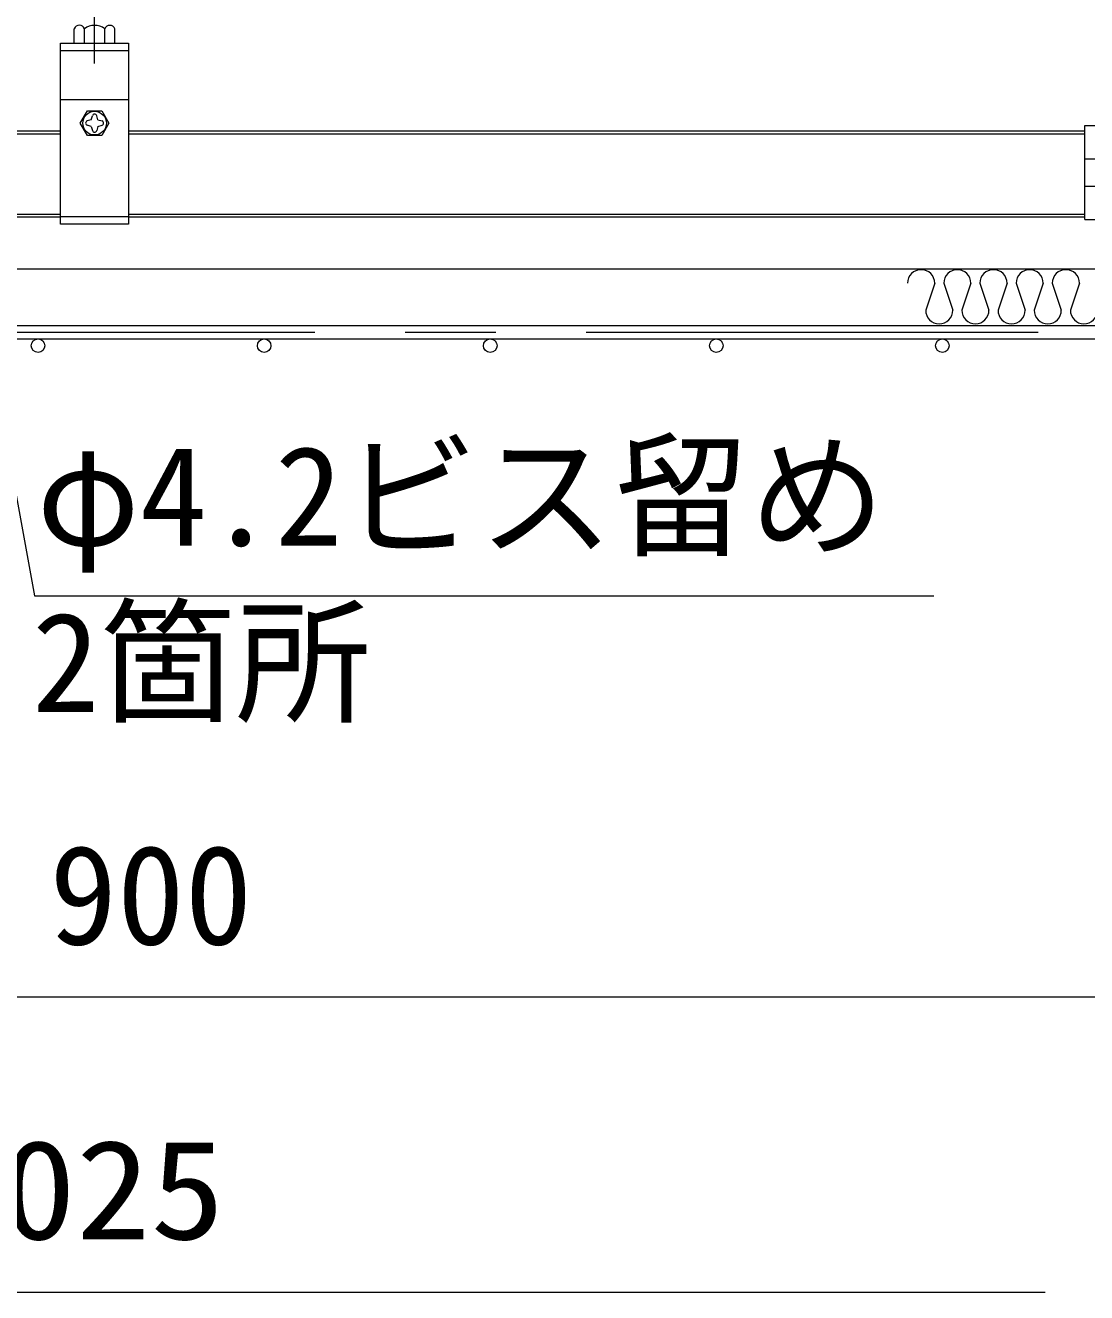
# Model space of a CAD drawing. Units: millimetres at full size, sheet at 1:40; details may follow other scales. Extents: x -7707 to 7893, y -5335 to 5359.
# Drawn here: x -5448 to -4978, y -4242 to -3682 of the extents above; entities that cross this region are included whole.
import ezdxf
from ezdxf.enums import TextEntityAlignment as Align

# ---------------------------------------------------------------- set-up
doc = ezdxf.new("R2010")
doc.units = ezdxf.units.MM
doc.header["$LTSCALE"] = 40
doc.linetypes.add('CHAIN1', pattern=[8, 5, -1, 1, -1])
doc.linetypes.add('DASHED1', pattern=[1.8, 1.2, -0.6])
for name, color, linetype, lineweight in [('7-0_中心線', 4, 'CHAIN1', 9), ('7-1_吊り材', 7, 'Continuous', 18), ('7-4_ブレース・補強材', 4, 'Continuous', 9), ('7-5_寸法', 4, 'Continuous', 9), ('7-6_文字', 7, 'Continuous', 18), ('7-D_パネル', 4, 'Continuous', 18), ('F-6_文字', 7, 'Continuous', 18)]:
    doc.layers.add(name, color=color, linetype=linetype, lineweight=lineweight)
doc.styles.add('ＭＳ ゴシック', font='')
doc.styles.get('ＭＳ ゴシック').set_extended_font_data('MS Gothic')

msp = doc.modelspace()

# ---------------------------------------------------------------- linework, layer by layer
at = {"layer": '7-0_中心線'}
for p, q in [((-5417.1, -3698.58), (-5417.1, -2589.6)), ((-5839.69, -3817.4), (-4944.28, -3817.4))]:
    msp.add_line(p, q, dxfattribs=at)
at = {"layer": '7-1_吊り材'}
for p, q in [((-5426.1, -3689.6), (-5426.1, -3683.16)), ((-5421.6, -3689.6), (-5421.6, -3683.16)), ((-5412.6, -3689.6), (-5412.6, -3683.16)), ((-5432.1, -3769.6), (-5432.1, -3689.6)), ((-5432.1, -3689.6), (-5402.1, -3689.6)), ((-5402.1, -3689.6), (-5402.1, -3769.6)), ((-5432.1, -3714.4), (-5402.1, -3714.4)), ((-5418.58, -3723.44), (-5418.04, -3721.65)), ((-5415.58, -3723.44), (-5416.12, -3721.65)), ((-5418.58, -3723.44), (-5420.37, -3723.98)), ((-5418.58, -3726.44), (-5420.37, -3725.89)), ((-5418.58, -3726.44), (-5418.04, -3728.23)), ((-5415.58, -3726.44), (-5416.12, -3728.23)), ((-5415.58, -3723.44), (-5413.79, -3723.98)), ((-5415.58, -3726.44), (-5413.79, -3725.89)), ((-4979.1, -3726.04), (-4944.1, -3726.04)), ((-4979.1, -3767.64), (-4979.1, -3726.04)), ((-4979.1, -3740.79), (-4944.1, -3740.79)), ((-4979.1, -3752.88), (-4958.8, -3752.88)), ((-4979.1, -3767.64), (-4958.8, -3767.64)), ((-5402.1, -3769.6), (-5432.1, -3769.6))]:
    msp.add_line(p, q, dxfattribs=at)
at = {"layer": '7-1_吊り材', "linetype": 'DASHED1'}
for p, q in [((-5432.1, -3692.8), (-5402.1, -3692.8)), ((-5402.1, -3766.4), (-5432.1, -3766.4))]:
    msp.add_line(p, q, dxfattribs=at)
at = {"layer": '7-1_吊り材'}
msp.add_lwpolyline([(-5426.1, -3689.6), (-5408.1, -3689.6), (-5408.1, -3683.16)], dxfattribs=at)
msp.add_lwpolyline([(-5420.26, -3719.44), (-5413.9, -3719.44), (-5410.73, -3724.94), (-5413.9, -3730.44), (-5420.26, -3730.44), (-5423.43, -3724.94)], close=True, dxfattribs=at)
msp.add_circle((-5417.08, -3724.94), 5.24, dxfattribs=at)
for centre, radius, start, end in [((-5423.82, -3684.1), 2.46, 22.4738, 157.5262), ((-5417.1, -3689.16), 7.5, 53.1225, 126.8775), ((-5410.35, -3684.1), 2.44, 22.6199, 157.3801), ((-5417.08, -3721.94), 1, 16.8745, 163.1255), ((-5420.08, -3724.94), 1, 106.8745, 253.1255), ((-5417.08, -3727.94), 1, 196.8745, 343.1255), ((-5414.08, -3724.94), 1, 286.8745, 73.1255)]:
    msp.add_arc(centre, radius, start, end, dxfattribs=at)
at = {"layer": '7-4_ブレース・補強材'}
for p, q in [((-5805.1, -3728.4), (-5432.1, -3728.4)), ((-5402.1, -3728.4), (-4979.1, -3728.4)), ((-5805.1, -3729.6), (-5432.1, -3729.6)), ((-5402.1, -3729.6), (-4979.1, -3729.6)), ((-5807.6, -3765.2), (-5432.1, -3765.2)), ((-5805.1, -3766.4), (-5432.1, -3766.4)), ((-5402.1, -3765.2), (-4979.1, -3765.2)), ((-5402.1, -3766.4), (-4979.1, -3766.4))]:
    msp.add_line(p, q, dxfattribs=at)
at = {"layer": '7-5_寸法'}
msp.add_line((-5842.1, -4111.59), (-4942.1, -4111.59), dxfattribs=at)
at = {"layer": '7-6_文字'}
for p, q in [((-5477.95, -3745.98), (-5443.69, -3934.08)), ((-4996.68, -4242.42), (-5604.14, -4242.42))]:
    msp.add_line(p, q, dxfattribs=at)
at = {"layer": '7-D_パネル'}
for p, q in [((-5045.5, -3795.77), (-5049.5, -3807.7)), ((-5041.5, -3795.77), (-5037.5, -3807.7)), ((-5029.5, -3795.77), (-5033.5, -3807.7)), ((-5025.5, -3795.77), (-5021.5, -3807.7)), ((-5013.5, -3795.77), (-5017.5, -3807.7)), ((-5009.5, -3795.77), (-5005.5, -3807.7)), ((-4997.5, -3795.77), (-5001.5, -3807.7)), ((-4993.5, -3795.77), (-4989.5, -3807.7)), ((-4981.5, -3795.77), (-4985.5, -3807.7)), ((-5838.6, -3814.4), (-4945.6, -3814.4))]:
    msp.add_line(p, q, dxfattribs=at)
at = {"layer": '7-D_パネル', "lineweight": 9}
msp.add_line((-5838.6, -3820.4), (-4945.6, -3820.4), dxfattribs=at)
at = {"layer": '7-D_パネル'}
msp.add_lwpolyline([(-5838.6, -3789.4), (-4945.6, -3789.4), (-4945.6, -3814.4)], dxfattribs=at)
for centre in [(-5442.1, -3823.4), (-5342.1, -3823.4), (-5242.1, -3823.4), (-5142.1, -3823.4), (-5042.1, -3823.4)]:
    msp.add_circle(centre, 3, dxfattribs=at)
for centre, start, end in [((-5051.5, -3795.77), 0, 180), ((-5035.5, -3795.77), 0, 180), ((-5019.5, -3795.77), 0, 180), ((-5003.5, -3795.77), 0, 180), ((-4987.5, -3795.77), 0, 180), ((-5043.5, -3807.7), 180, 0), ((-5027.5, -3807.7), 180, 0), ((-5011.5, -3807.7), 180, 0), ((-4995.5, -3807.7), 180, 0), ((-4979.5, -3807.7), 180, 0)]:
    msp.add_arc(centre, 6, start, end, dxfattribs=at)
at = {"layer": 'F-6_文字'}
msp.add_line((-5443.69, -3934.08), (-5045.85, -3934.08), dxfattribs=at)

# ---------------------------------------------------------------- texts
at = {"layer": '7-5_寸法', "color": 7, "style": 'ＭＳ ゴシック'}
msp.add_text('900', height=43.99, dxfattribs=at).set_placement((-5437.1, -4101.59), align=Align.BOTTOM_LEFT)
at = {"layer": '7-6_文字', "style": 'ＭＳ ゴシック'}
for s, p in [('φ4.2ビス留め', (-5442.67, -3925.07)), ('2箇所', (-5444.77, -3998.65))]:
    msp.add_text(s, height=43.99, dxfattribs=at).set_placement(p, align=Align.BOTTOM_LEFT)
at = {"layer": '7-6_文字', "style": 'ＭＳ ゴシック', "width": 1.1}
msp.add_text('eAT4025', height=43.99, dxfattribs=at).set_placement((-5589.94, -4232.03), align=Align.BOTTOM_LEFT)

doc.saveas('drawing.dxf')
